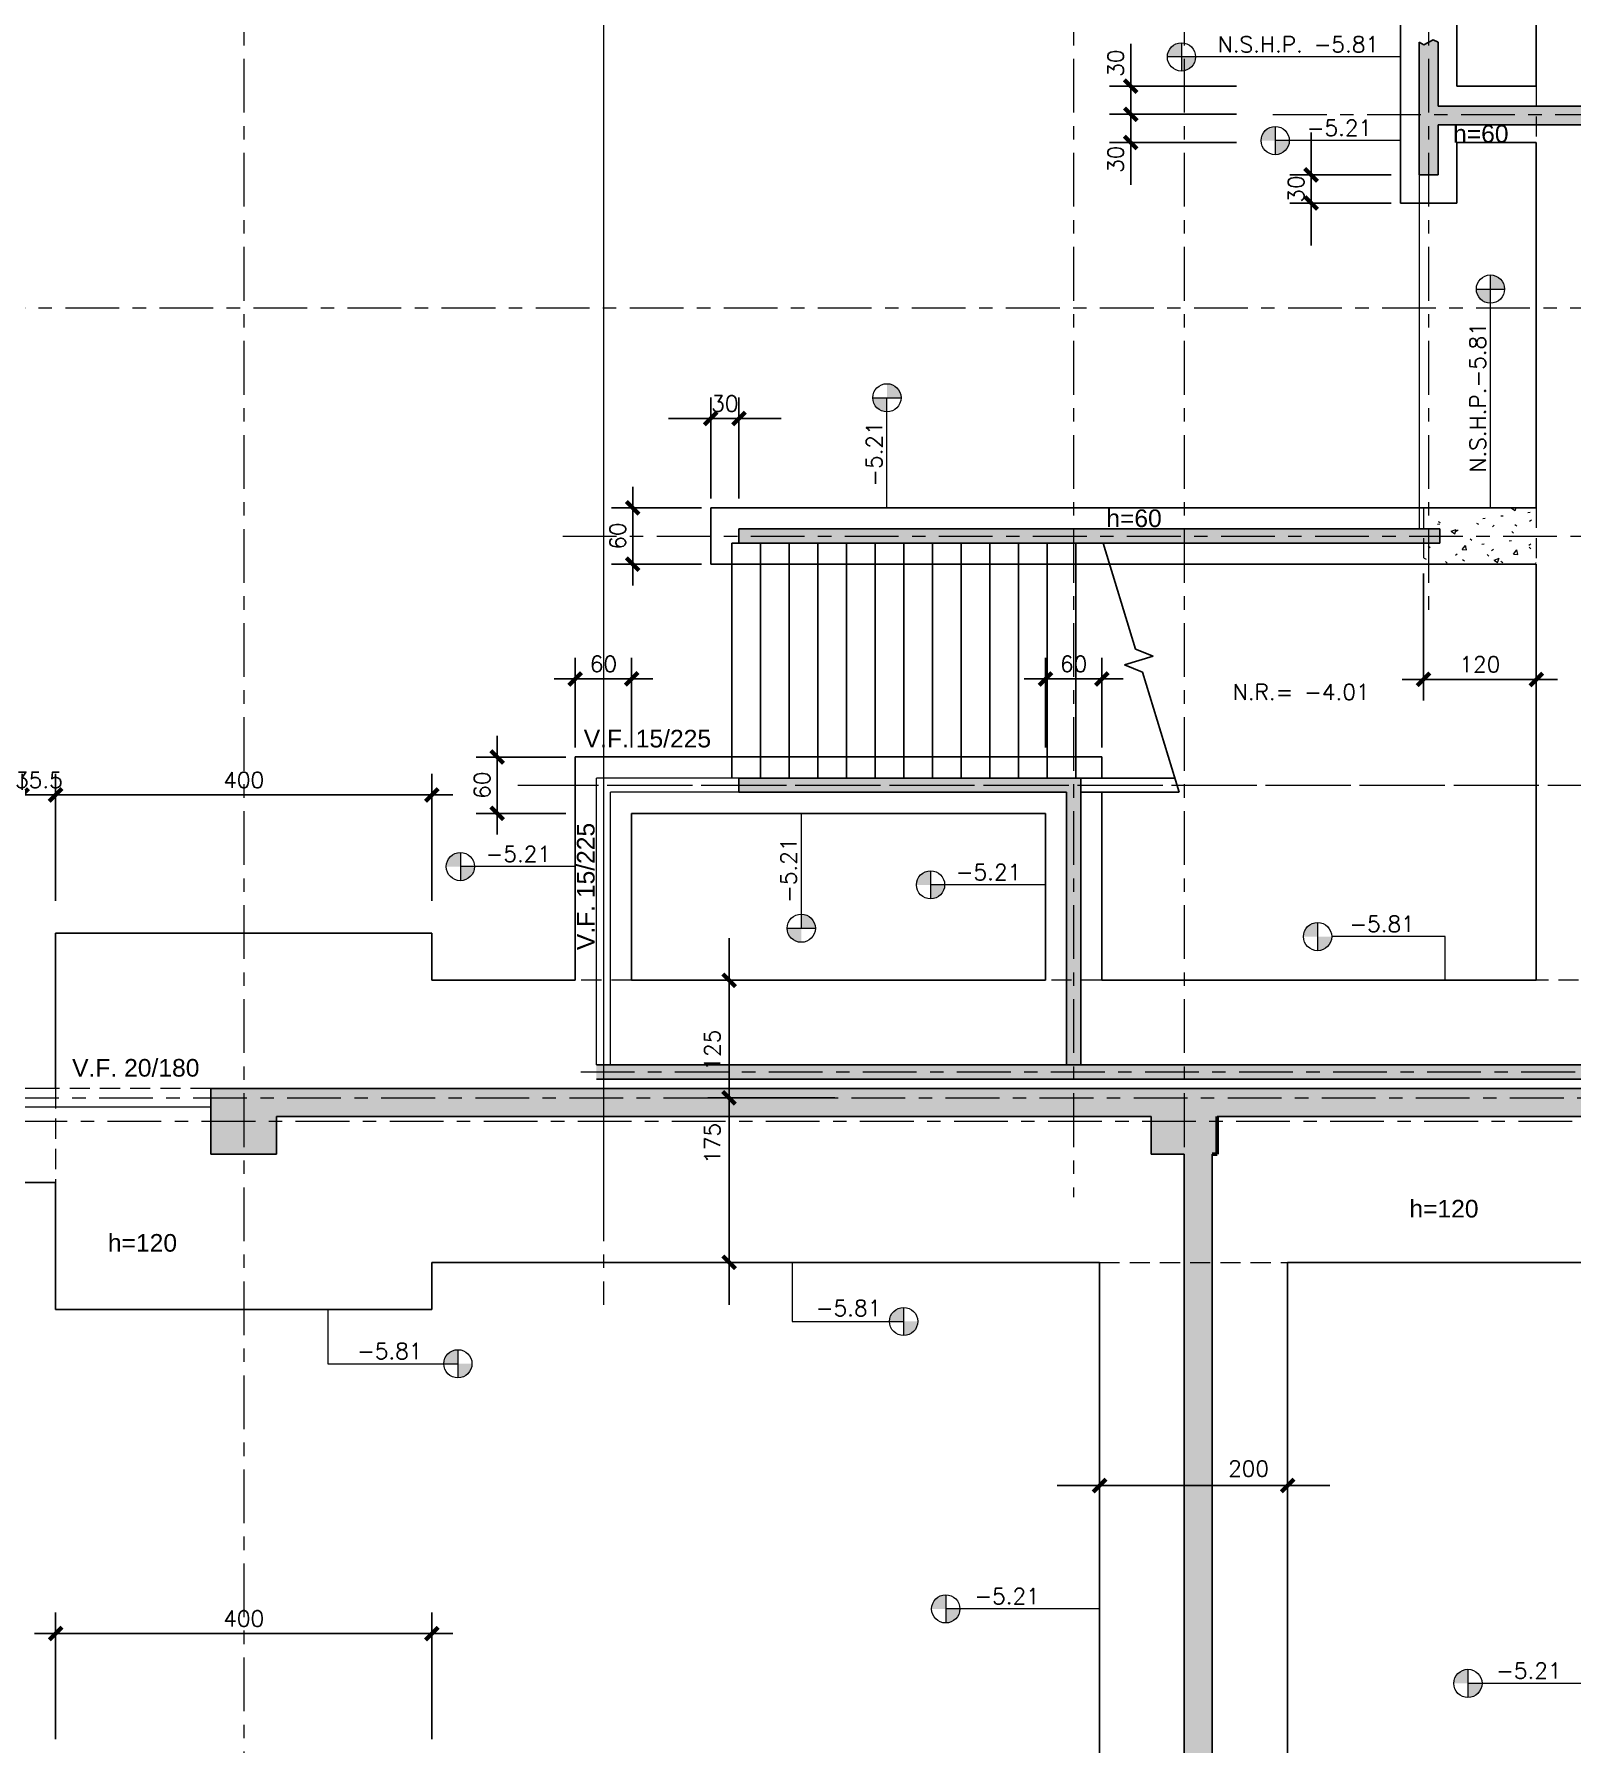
# Model space of a CAD drawing. Extents: x -4 to 6083, y -4 to 8618.
# Drawn here: x 3579 to 5214, y 5748 to 7566 of the extents above; entities that cross this region are included whole.
import ezdxf

# ---------------------------------------------------------------- set-up
doc = ezdxf.new("R2010")
doc.units = 0
doc.header["$LTSCALE"] = 45
doc.header["$MEASUREMENT"] = 0
doc.linetypes.add('Grid Line', pattern=[2.2225, 1.27, -0.3175, 0.3175, -0.3175])
doc.linetypes.add('RLE-PROYECCION', pattern=[0.71438, 0.47625, -0.23813])
doc.layers.get('0').update_dxf_attribs({"linetype": 'CONTINUOUS'})
for name, color, linetype, lineweight in [('A-GENM', 6, 'CONTINUOUS', 15), ('RLE-EJES', 1, 'Grid Line', 9), ('RLE-FUNDACION', 6, 'CONTINUOUS', 25), ('RLE-LOSA', 3, 'CONTINUOUS', 15), ('RLE-MURO', 5, 'CONTINUOUS', 25), ('RLE-NIVELES', 3, 'CONTINUOUS', 9), ('RLE-PILAR', 5, 'CONTINUOUS', 50), ('RLE-PROYECCION', 2, 'RLE-PROYECCION', 15), ('RLE-SOLID', 252, 'CONTINUOUS', 15), ('RLE-TEXTO-1', 9, 'CONTINUOUS', 9), ('RLE-VIGA', 3, 'CONTINUOUS', 15)]:
    doc.layers.add(name, color=color, linetype=linetype, lineweight=lineweight)
doc.layers.add('CONTORNOS', color=3, linetype='CONTINUOUS')
doc.layers.add('RLA-COTAS1', color=2, linetype='CONTINUOUS')
doc.styles.add('Arial_2', font='arial.ttf', dxfattribs={"height": 18.75})
doc.styles.add('ROMANS', font='ROMANS.shx', dxfattribs={"height": 16.875})
doc.dimstyles.new('ING-75', dxfattribs={"dimscale": 75, "dimtxt": 0.27, "dimasz": 0.3, "dimexe": 0, "dimexo": 0, "dimgap": 0.1, "dimtad": 1, "dimdec": 1, "dimzin": 12, "dimdsep": 46, "dimtxsty": 'ROMANS', "dimblk": 'TICK1', "dimblk1": 'TICK1', "dimblk2": 'TICK1', "dimcen": 0.09, "dimclrd": 2, "dimclre": 1, "dimclrt": 3, "dimadec": 0, "dimazin": 0, "dimtfac": 1, "dimtdec": 0, "dimtix": 1, "dimtmove": 2, "dimatfit": 3, "dimldrblk": 'TICK1', "dimfxl": 0, "dimfxlon": 1, "dimtolj": 1, "dimtzin": 0, "dimarcsym": 0})

# ---------------------------------------------------------------- blocks, each defined once
blk = doc.blocks.new('TICK1')
at = {"color": 2}
for points in [[(0, 0), (-1, 0)], [(0, 0), (1, 0)]]:
    blk.add_lwpolyline(points, dxfattribs=at)
at = {"color": 2, "const_width": 0.2}
blk.add_lwpolyline([(-0.3, -0.3), (0.3, 0.3)], dxfattribs=at)
blk = doc.blocks.new('*D75')
at = {"layer": 'RLA-COTAS1', "color": 1, "lineweight": -2, "transparency": 16777216}
for p, q in [((3602.1, 5752.9), (3602.1, 5887.9)), ((4002.1, 5752.9), (4002.1, 5887.9))]:
    blk.add_line(p, q, dxfattribs=at)
at = {"layer": 'RLA-COTAS1', "color": 2, "lineweight": -2, "transparency": 16777216}
blk.add_line((3624.6, 5865.4), (3979.6, 5865.4), dxfattribs=at)
at = {"layer": 'RLA-COTAS1', "color": 2, "lineweight": -2, "transparency": 16777216, "xscale": 22.5, "yscale": 22.5, "zscale": 22.5, "rotation": 180}
blk.add_blockref('TICK1', (3602.1, 5865.4), dxfattribs=at)
at = {"layer": 'RLA-COTAS1', "color": 2, "lineweight": -2, "transparency": 16777216, "xscale": 22.5, "yscale": 22.5, "zscale": 22.5}
blk.add_blockref('TICK1', (4002.1, 5865.4), dxfattribs=at)
at = {"layer": 'RLA-COTAS1', "color": 3, "transparency": 16777216, "insert": (3802.1, 5881.3), "char_height": 16.88, "attachment_point": 5, "style": 'ROMANS'}
blk.add_mtext('\\A1;400', dxfattribs=at)
blk = doc.blocks.new('*D85')
at = {"layer": 'RLA-COTAS1', "color": 1, "lineweight": -2, "transparency": 16777216}
for p, q in [((4712.1, 6135.3), (4712.1, 6000.3)), ((4912.1, 6135.3), (4912.1, 6000.3))]:
    blk.add_line(p, q, dxfattribs=at)
at = {"layer": 'RLA-COTAS1', "color": 2, "lineweight": -2, "transparency": 16777216}
for p, q in [((4689.6, 6022.8), (4667.1, 6022.8)), ((4712.1, 6022.8), (4912.1, 6022.8)), ((4934.6, 6022.8), (4957.1, 6022.8))]:
    blk.add_line(p, q, dxfattribs=at)
at = {"layer": 'RLA-COTAS1', "color": 2, "lineweight": -2, "transparency": 16777216, "xscale": 22.5, "yscale": 22.5, "zscale": 22.5}
blk.add_blockref('TICK1', (4712.1, 6022.8), dxfattribs=at)
at = {"layer": 'RLA-COTAS1', "color": 2, "lineweight": -2, "transparency": 16777216, "xscale": 22.5, "yscale": 22.5, "zscale": 22.5, "rotation": 180}
blk.add_blockref('TICK1', (4912.1, 6022.8), dxfattribs=at)
at = {"layer": 'RLA-COTAS1', "color": 3, "transparency": 16777216, "insert": (4848.9, 6049.1), "char_height": 16.88, "attachment_point": 1, "line_spacing_factor": 0.941778, "style": 'ROMANS'}
blk.add_mtext('\\A1;200', dxfattribs=at)
blk = doc.blocks.new('*D86')
at = {"layer": 'RLA-COTAS1', "color": 2, "lineweight": -2, "transparency": 16777216}
for p, q in [((4318.2, 6457.6), (4318.2, 6480.1)), ((4318.2, 6435.1), (4318.2, 6260.1)), ((4318.2, 6237.6), (4318.2, 6215.1))]:
    blk.add_line(p, q, dxfattribs=at)
at = {"layer": 'RLA-COTAS1', "color": 1, "lineweight": -2, "transparency": 16777216}
for p, q in [((4430.7, 6435.1), (4295.7, 6435.1)), ((4430.7, 6260.1), (4295.7, 6260.1))]:
    blk.add_line(p, q, dxfattribs=at)
at = {"layer": 'RLA-COTAS1', "color": 2, "lineweight": -2, "transparency": 16777216, "xscale": 22.5, "yscale": 22.5, "zscale": 22.5}
for p, rotation in [((4318.2, 6435.1), 270), ((4318.2, 6260.1), 90)]:
    blk.add_blockref('TICK1', p, dxfattribs=dict(at, rotation=rotation))
at = {"layer": 'RLA-COTAS1', "color": 3, "transparency": 16777216, "insert": (4291.9, 6365), "char_height": 16.88, "attachment_point": 1, "rotation": 90, "line_spacing_factor": 0.941778, "style": 'ROMANS'}
blk.add_mtext('\\A1;175', dxfattribs=at)
blk = doc.blocks.new('*D135')
at = {"layer": 'RLA-COTAS1', "color": 1, "lineweight": -2, "transparency": 16777216}
for p, q in [((3602.1, 6644.7), (3602.1, 6779.7)), ((4002.1, 6644.7), (4002.1, 6779.7))]:
    blk.add_line(p, q, dxfattribs=at)
at = {"layer": 'RLA-COTAS1', "color": 2, "lineweight": -2, "transparency": 16777216}
blk.add_line((3624.6, 6757.2), (3979.6, 6757.2), dxfattribs=at)
at = {"layer": 'RLA-COTAS1', "color": 2, "lineweight": -2, "transparency": 16777216, "xscale": 22.5, "yscale": 22.5, "zscale": 22.5, "rotation": 180}
blk.add_blockref('TICK1', (3602.1, 6757.2), dxfattribs=at)
at = {"layer": 'RLA-COTAS1', "color": 2, "lineweight": -2, "transparency": 16777216, "xscale": 22.5, "yscale": 22.5, "zscale": 22.5}
blk.add_blockref('TICK1', (4002.1, 6757.2), dxfattribs=at)
at = {"layer": 'RLA-COTAS1', "color": 3, "transparency": 16777216, "insert": (3802.1, 6773.1), "char_height": 16.88, "attachment_point": 5, "style": 'ROMANS'}
blk.add_mtext('\\A1;400', dxfattribs=at)
blk = doc.blocks.new('*D161')
at = {"layer": 'RLA-COTAS1', "color": 2, "lineweight": -2, "transparency": 16777216}
for p, q in [((4318.2, 6582.6), (4318.2, 6605.1)), ((4318.2, 6435.1), (4318.2, 6560.1)), ((4318.2, 6412.6), (4318.2, 6390.1))]:
    blk.add_line(p, q, dxfattribs=at)
at = {"layer": 'RLA-COTAS1', "color": 1, "lineweight": -2, "transparency": 16777216}
for p, q in [((4430.7, 6560.1), (4295.7, 6560.1)), ((4430.7, 6435.1), (4295.7, 6435.1))]:
    blk.add_line(p, q, dxfattribs=at)
at = {"layer": 'RLA-COTAS1', "color": 2, "lineweight": -2, "transparency": 16777216, "xscale": 22.5, "yscale": 22.5, "zscale": 22.5}
for p, rotation in [((4318.2, 6560.1), 270), ((4318.2, 6435.1), 90)]:
    blk.add_blockref('TICK1', p, dxfattribs=dict(at, rotation=rotation))
at = {"layer": 'RLA-COTAS1', "color": 3, "transparency": 16777216, "insert": (4291.9, 6464.2), "char_height": 16.88, "attachment_point": 1, "rotation": 90, "line_spacing_factor": 0.941778, "style": 'ROMANS'}
blk.add_mtext('\\A1;125', dxfattribs=at)
blk = doc.blocks.new('*D169')
at = {"layer": 'RLA-COTAS1', "color": 1, "lineweight": -2, "transparency": 16777216}
for p, q in [((3466.6, 6695.1), (3466.6, 6779.7)), ((3566.6, 6695.1), (3566.6, 6779.7))]:
    blk.add_line(p, q, dxfattribs=at)
at = {"layer": 'RLA-COTAS1', "color": 2, "lineweight": -2, "transparency": 16777216}
blk.add_line((3544.1, 6757.2), (3489.1, 6757.2), dxfattribs=at)
at = {"layer": 'RLA-COTAS1', "color": 2, "lineweight": -2, "transparency": 16777216, "xscale": 22.5, "yscale": 22.5, "zscale": 22.5, "rotation": 180}
blk.add_blockref('TICK1', (3466.6, 6757.2), dxfattribs=at)
at = {"layer": 'RLA-COTAS1', "color": 2, "lineweight": -2, "transparency": 16777216, "xscale": 22.5, "yscale": 22.5, "zscale": 22.5}
blk.add_blockref('TICK1', (3566.6, 6757.2), dxfattribs=at)
at = {"layer": 'RLA-COTAS1', "color": 3, "transparency": 16777216, "insert": (3516.6, 6773.1), "char_height": 16.88, "attachment_point": 5, "style": 'ROMANS'}
blk.add_mtext('\\A1;100', dxfattribs=at)
blk = doc.blocks.new('*D170')
at = {"layer": 'RLA-COTAS1', "color": 1, "lineweight": -2, "transparency": 16777216}
for p, q in [((3566.6, 6695.1), (3566.6, 6779.7)), ((3602.1, 6644.7), (3602.1, 6779.7))]:
    blk.add_line(p, q, dxfattribs=at)
at = {"layer": 'RLA-COTAS1', "color": 2, "lineweight": -2, "transparency": 16777216}
for p, q in [((3544.1, 6757.2), (3521.6, 6757.2)), ((3566.6, 6757.2), (3602.1, 6757.2)), ((3624.6, 6757.2), (3647.1, 6757.2))]:
    blk.add_line(p, q, dxfattribs=at)
at = {"layer": 'RLA-COTAS1', "color": 2, "lineweight": -2, "transparency": 16777216, "xscale": 22.5, "yscale": 22.5, "zscale": 22.5}
blk.add_blockref('TICK1', (3566.6, 6757.2), dxfattribs=at)
at = {"layer": 'RLA-COTAS1', "color": 2, "lineweight": -2, "transparency": 16777216, "xscale": 22.5, "yscale": 22.5, "zscale": 22.5, "rotation": 180}
blk.add_blockref('TICK1', (3602.1, 6757.2), dxfattribs=at)
at = {"layer": 'RLA-COTAS1', "color": 3, "transparency": 16777216, "insert": (3584.3, 6773.1), "char_height": 16.88, "attachment_point": 5, "style": 'ROMANS'}
blk.add_mtext('\\A1;35.5', dxfattribs=at)
blk = doc.blocks.new('*D188')
at = {"layer": 'RLA-COTAS1', "color": 2, "lineweight": -2, "transparency": 16777216}
for p, q in [((4745.3, 7533.6), (4745.3, 7556.1)), ((4745.3, 7481.1), (4745.3, 7511.1)), ((4745.3, 7458.6), (4745.3, 7436.1))]:
    blk.add_line(p, q, dxfattribs=at)
at = {"layer": 'RLA-COTAS1', "color": 1, "lineweight": -2, "transparency": 16777216}
for p, q in [((4857.8, 7511.1), (4722.8, 7511.1)), ((4857.8, 7481.1), (4722.8, 7481.1))]:
    blk.add_line(p, q, dxfattribs=at)
at = {"layer": 'RLA-COTAS1', "color": 2, "lineweight": -2, "transparency": 16777216, "xscale": 22.5, "yscale": 22.5, "zscale": 22.5}
for p, rotation in [((4745.3, 7511.1), 270), ((4745.3, 7481.1), 90)]:
    blk.add_blockref('TICK1', p, dxfattribs=dict(at, rotation=rotation))
at = {"layer": 'RLA-COTAS1', "color": 3, "transparency": 16777216, "insert": (4729.3, 7535.5), "char_height": 16.88, "attachment_point": 5, "rotation": 90, "style": 'ROMANS'}
blk.add_mtext('\\A1;30', dxfattribs=at)
blk = doc.blocks.new('*D189')
at = {"layer": 'RLA-COTAS1', "color": 2, "lineweight": -2, "transparency": 16777216}
for p, q in [((4745.3, 7503.6), (4745.3, 7526.1)), ((4745.3, 7481.1), (4745.3, 7451.1)), ((4745.3, 7428.6), (4745.3, 7406.1))]:
    blk.add_line(p, q, dxfattribs=at)
at = {"layer": 'RLA-COTAS1', "color": 1, "lineweight": -2, "transparency": 16777216}
for p, q in [((4857.8, 7481.1), (4722.8, 7481.1)), ((4857.8, 7451.1), (4722.8, 7451.1))]:
    blk.add_line(p, q, dxfattribs=at)
at = {"layer": 'RLA-COTAS1', "color": 2, "lineweight": -2, "transparency": 16777216, "xscale": 22.5, "yscale": 22.5, "zscale": 22.5}
for p, rotation in [((4745.3, 7481.1), 270), ((4745.3, 7451.1), 90)]:
    blk.add_blockref('TICK1', p, dxfattribs=dict(at, rotation=rotation))
at = {"layer": 'RLA-COTAS1', "color": 3, "transparency": 16777216, "insert": (4729.3, 7433.3), "char_height": 16.88, "attachment_point": 5, "rotation": 90, "style": 'ROMANS'}
blk.add_mtext('\\A1;30', dxfattribs=at)
blk = doc.blocks.new('*D190')
at = {"layer": 'RLA-COTAS1', "color": 1, "lineweight": -2, "transparency": 16777216}
for p, q in [((4298.7, 7072.6), (4298.7, 7180.1)), ((4328.7, 7072.6), (4328.7, 7180.1))]:
    blk.add_line(p, q, dxfattribs=at)
at = {"layer": 'RLA-COTAS1', "color": 2, "lineweight": -2, "transparency": 16777216}
for p, q in [((4276.2, 7157.6), (4253.7, 7157.6)), ((4328.7, 7157.6), (4298.7, 7157.6)), ((4351.2, 7157.6), (4373.7, 7157.6))]:
    blk.add_line(p, q, dxfattribs=at)
at = {"layer": 'RLA-COTAS1', "color": 2, "lineweight": -2, "transparency": 16777216, "xscale": 22.5, "yscale": 22.5, "zscale": 22.5}
blk.add_blockref('TICK1', (4298.7, 7157.6), dxfattribs=at)
at = {"layer": 'RLA-COTAS1', "color": 2, "lineweight": -2, "transparency": 16777216, "xscale": 22.5, "yscale": 22.5, "zscale": 22.5, "rotation": 180}
blk.add_blockref('TICK1', (4328.7, 7157.6), dxfattribs=at)
at = {"layer": 'RLA-COTAS1', "color": 3, "transparency": 16777216, "insert": (4313.7, 7173.5), "char_height": 16.88, "attachment_point": 5, "style": 'ROMANS'}
blk.add_mtext('\\A1;30', dxfattribs=at)
blk = doc.blocks.new('*D191')
at = {"layer": 'RLA-COTAS1', "color": 1, "lineweight": -2, "transparency": 16777216}
for p, q in [((5056.6, 6992.6), (5056.6, 6857.6)), ((5176.6, 6992.6), (5176.6, 6857.6))]:
    blk.add_line(p, q, dxfattribs=at)
at = {"layer": 'RLA-COTAS1', "color": 2, "lineweight": -2, "transparency": 16777216}
blk.add_line((5079.1, 6880.1), (5154.1, 6880.1), dxfattribs=at)
at = {"layer": 'RLA-COTAS1', "color": 2, "lineweight": -2, "transparency": 16777216, "xscale": 22.5, "yscale": 22.5, "zscale": 22.5, "rotation": 180}
blk.add_blockref('TICK1', (5056.6, 6880.1), dxfattribs=at)
at = {"layer": 'RLA-COTAS1', "color": 2, "lineweight": -2, "transparency": 16777216, "xscale": 22.5, "yscale": 22.5, "zscale": 22.5}
blk.add_blockref('TICK1', (5176.6, 6880.1), dxfattribs=at)
at = {"layer": 'RLA-COTAS1', "color": 3, "transparency": 16777216, "insert": (5116.6, 6896.1), "char_height": 16.88, "attachment_point": 5, "style": 'ROMANS'}
blk.add_mtext('\\A1;120', dxfattribs=at)
blk = doc.blocks.new('*D192')
at = {"layer": 'RLA-COTAS1', "color": 1, "lineweight": -2, "transparency": 16777216}
for p, q in [((4654.6, 6807.6), (4654.6, 6903.1)), ((4714.6, 6807.6), (4714.6, 6903.1))]:
    blk.add_line(p, q, dxfattribs=at)
at = {"layer": 'RLA-COTAS1', "color": 2, "lineweight": -2, "transparency": 16777216}
blk.add_line((4677.1, 6880.6), (4692.1, 6880.6), dxfattribs=at)
at = {"layer": 'RLA-COTAS1', "color": 2, "lineweight": -2, "transparency": 16777216, "xscale": 22.5, "yscale": 22.5, "zscale": 22.5, "rotation": 180}
blk.add_blockref('TICK1', (4654.6, 6880.6), dxfattribs=at)
at = {"layer": 'RLA-COTAS1', "color": 2, "lineweight": -2, "transparency": 16777216, "xscale": 22.5, "yscale": 22.5, "zscale": 22.5}
blk.add_blockref('TICK1', (4714.6, 6880.6), dxfattribs=at)
at = {"layer": 'RLA-COTAS1', "color": 3, "transparency": 16777216, "insert": (4684.6, 6896.6), "char_height": 16.88, "attachment_point": 5, "style": 'ROMANS'}
blk.add_mtext('\\A1;60', dxfattribs=at)
blk = doc.blocks.new('*D193')
at = {"layer": 'RLA-COTAS1', "color": 1, "lineweight": -2, "transparency": 16777216}
for p, q in [((4154.6, 6807.6), (4154.6, 6903.1)), ((4214.6, 6807.6), (4214.6, 6903.1))]:
    blk.add_line(p, q, dxfattribs=at)
at = {"layer": 'RLA-COTAS1', "color": 2, "lineweight": -2, "transparency": 16777216}
blk.add_line((4177.1, 6880.6), (4192.1, 6880.6), dxfattribs=at)
at = {"layer": 'RLA-COTAS1', "color": 2, "lineweight": -2, "transparency": 16777216, "xscale": 22.5, "yscale": 22.5, "zscale": 22.5, "rotation": 180}
blk.add_blockref('TICK1', (4154.6, 6880.6), dxfattribs=at)
at = {"layer": 'RLA-COTAS1', "color": 2, "lineweight": -2, "transparency": 16777216, "xscale": 22.5, "yscale": 22.5, "zscale": 22.5}
blk.add_blockref('TICK1', (4214.6, 6880.6), dxfattribs=at)
at = {"layer": 'RLA-COTAS1', "color": 3, "transparency": 16777216, "insert": (4184.6, 6896.6), "char_height": 16.88, "attachment_point": 5, "style": 'ROMANS'}
blk.add_mtext('\\A1;60', dxfattribs=at)
blk = doc.blocks.new('*D194')
at = {"layer": 'RLA-COTAS1', "color": 1, "lineweight": -2, "transparency": 16777216}
for p, q in [((4144.6, 6797.6), (4049.1, 6797.6)), ((4144.6, 6737.6), (4049.1, 6737.6))]:
    blk.add_line(p, q, dxfattribs=at)
at = {"layer": 'RLA-COTAS1', "color": 2, "lineweight": -2, "transparency": 16777216}
blk.add_line((4071.6, 6760.1), (4071.6, 6775.1), dxfattribs=at)
at = {"layer": 'RLA-COTAS1', "color": 2, "lineweight": -2, "transparency": 16777216, "xscale": 22.5, "yscale": 22.5, "zscale": 22.5}
for p, rotation in [((4071.6, 6797.6), 90), ((4071.6, 6737.6), 270)]:
    blk.add_blockref('TICK1', p, dxfattribs=dict(at, rotation=rotation))
at = {"layer": 'RLA-COTAS1', "color": 3, "transparency": 16777216, "insert": (4055.6, 6767.6), "char_height": 16.88, "attachment_point": 5, "rotation": 90, "style": 'ROMANS'}
blk.add_mtext('\\A1;60', dxfattribs=at)
blk = doc.blocks.new('*D195')
at = {"layer": 'RLA-COTAS1', "color": 1, "lineweight": -2, "transparency": 16777216}
for p, q in [((4288.7, 7062.6), (4193.2, 7062.6)), ((4288.7, 7002.6), (4193.2, 7002.6))]:
    blk.add_line(p, q, dxfattribs=at)
at = {"layer": 'RLA-COTAS1', "color": 2, "lineweight": -2, "transparency": 16777216}
blk.add_line((4215.7, 7025.1), (4215.7, 7040.1), dxfattribs=at)
at = {"layer": 'RLA-COTAS1', "color": 2, "lineweight": -2, "transparency": 16777216, "xscale": 22.5, "yscale": 22.5, "zscale": 22.5}
for p, rotation in [((4215.7, 7062.6), 90), ((4215.7, 7002.6), 270)]:
    blk.add_blockref('TICK1', p, dxfattribs=dict(at, rotation=rotation))
at = {"layer": 'RLA-COTAS1', "color": 3, "transparency": 16777216, "insert": (4199.8, 7032.6), "char_height": 16.88, "attachment_point": 5, "rotation": 90, "style": 'ROMANS'}
blk.add_mtext('\\A1;60', dxfattribs=at)
blk = doc.blocks.new('*D196')
at = {"layer": 'RLA-COTAS1', "color": 2, "lineweight": -2, "transparency": 16777216}
for p, q in [((4937.1, 7439.2), (4937.1, 7461.7)), ((4937.1, 7386.7), (4937.1, 7416.7)), ((4937.1, 7364.2), (4937.1, 7341.7))]:
    blk.add_line(p, q, dxfattribs=at)
at = {"layer": 'RLA-COTAS1', "color": 1, "lineweight": -2, "transparency": 16777216}
for p, q in [((5022.1, 7416.7), (4914.6, 7416.7)), ((5022.1, 7386.7), (4914.6, 7386.7))]:
    blk.add_line(p, q, dxfattribs=at)
at = {"layer": 'RLA-COTAS1', "color": 2, "lineweight": -2, "transparency": 16777216, "xscale": 22.5, "yscale": 22.5, "zscale": 22.5}
for p, rotation in [((4937.1, 7416.7), 270), ((4937.1, 7386.7), 90)]:
    blk.add_blockref('TICK1', p, dxfattribs=dict(at, rotation=rotation))
at = {"layer": 'RLA-COTAS1', "color": 3, "transparency": 16777216, "insert": (4921.2, 7401.7), "char_height": 16.88, "attachment_point": 5, "rotation": 90, "style": 'ROMANS'}
blk.add_mtext('\\A1;30', dxfattribs=at)

msp = doc.modelspace()

# ---------------------------------------------------------------- hatches: boundary and pattern name
at = {"layer": 'A-GENM'}
h = msp.add_hatch(dxfattribs=at)
h.set_pattern_fill('FP_1', color=1, style=0, pattern_type=2)
h.set_pattern_definition([(50, (4817.205, 5914.94), (54.6555, -4.7815), [5.715, -62.865]), (355, (4817.205, 5914.94), (-10.5728, 57.3166), [4.572, -50.292]), (100.451, (4821.76, 5914.544), (44.0828, 52.535), [4.857, -53.427]), (46.184, (4817.205, 5930.18), (81.3237, -12.613), [8.572, -94.297]), (96.636, (4823.98, 5929.13), (71.221, 74.2287), [7.286, -80.141]), (351.184, (4817.205, 5930.18), (71.2217, 74.2274), [6.858, -75.438]), (21, (4824.825, 5926.37), (45.4846, -30.6795), [5.715, -62.865]), (326, (4824.825, 5926.37), (18.5405, 55.256), [4.572, -50.292]), (71.451, (4828.615, 5923.815), (64.025, 24.5763), [4.857, -53.427]), (37.5, (4817.205, 5914.942), (0.9261, 25.36672), [2.515, -47.168, 2.515, -48.539, -50.483]), (37.5, (4817.205, 5914.942), (0.9261, 25.36672), [-100.736, 2.515, -47.968]), (7.5, (4817.205, 5914.942), (20.0456, 30.0546), [2.515, -26.594, 2.515, -46.025, -19.241]), (7.5, (4817.205, 5914.942), (20.0456, 30.0546), [-77.648, 2.515, -16.726]), (327.5, (4800.212, 5914.942), (40.6768, -1.71882), [2.515, -16.535, 2.515, -56.921, -78.867]), (327.5, (4800.212, 5914.942), (40.6768, -1.71882), [-78.486, 2.515, -76.352]), (317.5, (4792.592, 5914.94), (44.4383, 7.6279), [2.515, -22.25, 2.515, -36.957, -56.007]), (317.5, (4792.592, 5914.94), (44.4383, 7.6279), [-64.237, 2.515, -53.492])])
h.paths.add_polyline_path([(5176.58, 7002.626), (5176.825, 7062.631), (5056.702, 7062.633), (5056.457, 7002.628), (5056.58, 7002.631)])
at = {"layer": 'RLE-NIVELES', "linetype": 'Continuous'}
h = msp.add_hatch(color=1, dxfattribs=at)
h.paths.add_polyline_path([(4799.243, 7542.151), (4799.243, 7557.151, 0.41421356), (4784.243, 7542.151)])
h.paths.add_polyline_path([(4799.243, 7527.151, 0.41421356), (4814.243, 7542.151), (4799.243, 7542.151)])
h = msp.add_hatch(color=1, dxfattribs=at)
h.paths.add_polyline_path([(4898.921, 7453.196), (4898.921, 7468.196, 0.41421356), (4883.921, 7453.196)])
h.paths.add_polyline_path([(4898.921, 7438.196, 0.41421356), (4913.921, 7453.196), (4898.921, 7453.196)])
h = msp.add_hatch(color=1, dxfattribs=at)
h.paths.add_polyline_path([(5127.852, 7295.238), (5112.852, 7295.238, 0.41421356), (5127.852, 7280.238)])
h.paths.add_polyline_path([(5142.852, 7295.238, 0.41421356), (5127.852, 7310.238), (5127.852, 7295.238)])
h = msp.add_hatch(color=1, dxfattribs=at)
h.paths.add_polyline_path([(4486.043, 7179.628), (4471.043, 7179.628, 0.41421356), (4486.043, 7164.628)])
h.paths.add_polyline_path([(4501.043, 7179.628, 0.41421356), (4486.043, 7194.628), (4486.043, 7179.628)])
h = msp.add_hatch(color=1, dxfattribs=at)
h.paths.add_polyline_path([(4032.441, 6681.023), (4032.441, 6696.023, 0.41421356), (4017.441, 6681.023)])
h.paths.add_polyline_path([(4032.441, 6666.023, 0.41421356), (4047.441, 6681.023), (4032.441, 6681.023)])
h = msp.add_hatch(color=1, dxfattribs=at)
h.paths.add_polyline_path([(4532.441, 6661.642), (4532.441, 6676.642, 0.41421356), (4517.441, 6661.642)])
h.paths.add_polyline_path([(4532.441, 6646.642, 0.41421356), (4547.441, 6661.642), (4532.441, 6661.642)])
h = msp.add_hatch(color=1, dxfattribs=at)
h.paths.add_polyline_path([(4394.986, 6615.507), (4379.986, 6615.507, 0.41421356), (4394.986, 6600.507)])
h.paths.add_polyline_path([(4409.986, 6615.507, 0.41421356), (4394.986, 6630.507), (4394.986, 6615.507)])
h = msp.add_hatch(color=1, dxfattribs=at)
h.paths.add_polyline_path([(4944.001, 6606.597), (4944.001, 6621.597, 0.41421356), (4929.001, 6606.597)])
h.paths.add_polyline_path([(4944.001, 6591.597, 0.41421356), (4959.001, 6606.597), (4944.001, 6606.597)])
h = msp.add_hatch(color=1, dxfattribs=at)
h.paths.add_polyline_path([(4503.824, 6197.256), (4503.824, 6212.256, 0.41421356), (4488.824, 6197.256)])
h.paths.add_polyline_path([(4503.824, 6182.256, 0.41421356), (4518.824, 6197.256), (4503.824, 6197.256)])
h = msp.add_hatch(color=1, dxfattribs=at)
h.paths.add_polyline_path([(4029.777, 6152.28), (4029.777, 6167.28, 0.41421356), (4014.777, 6152.28)])
h.paths.add_polyline_path([(4029.777, 6137.28, 0.41421356), (4044.777, 6152.28), (4029.777, 6152.28)])
h = msp.add_hatch(color=1, dxfattribs=at)
h.paths.add_polyline_path([(4548.553, 5891.636), (4548.553, 5906.636, 0.41421356), (4533.553, 5891.636)])
h.paths.add_polyline_path([(4548.553, 5876.636, 0.41421356), (4563.553, 5891.636), (4548.553, 5891.636)])
h = msp.add_hatch(color=1, dxfattribs=at)
h.paths.add_polyline_path([(5103.861, 5812.372), (5103.861, 5827.372, 0.41421356), (5088.861, 5812.372)])
h.paths.add_polyline_path([(5103.861, 5797.372, 0.41421356), (5118.861, 5812.372), (5103.861, 5812.372)])
at = {"layer": 'RLE-SOLID'}
for points in [[(5356.588, 7557.68), (5351.588, 7560.18), (5331.588, 7555.18), (5326.588, 7557.68), (5326.588, 7489.837), (5072.065, 7489.837), (5072.065, 7557.68), (5067.065, 7560.18), (5057.065, 7555.18), (5052.065, 7557.68), (5052.065, 7416.651), (5072.065, 7416.651), (5072.065, 7469.837), (5326.588, 7469.837), (5326.588, 6455.128), (5356.588, 6455.128)], [(5074.088, 7025.131), (5074.088, 7040.131), (4328.694, 7040.131), (4328.694, 7025.131)], [(4677.065, 6760.131), (4677.065, 6470.128), (4692.065, 6470.128), (4692.065, 6775.131), (4328.694, 6775.131), (4328.694, 6760.131)], [(5326.588, 6470.128), (4177.065, 6470.128), (4177.065, 6455.128), (5326.588, 6455.128)], [(3837.065, 6415.128), (4767.065, 6415.128), (4767.065, 6445.128), (3837.065, 6445.128)], [(4837.065, 6415.128), (5267.065, 6415.128), (5267.065, 6445.128), (4837.065, 6445.128), (4837.065, 6425.128)], [(4802.065, 5555.128), (4832.065, 5555.128), (4832.065, 6375.128), (4802.065, 6375.128), (4802.065, 5602.529)]]:
    msp.add_hatch(color=256, dxfattribs=at).paths.add_polyline_path(points)
for points in [[(3767.065, 6375.128), (3837.065, 6375.128), (3837.065, 6445.128), (3767.065, 6445.128), (3767.065, 6420.128)], [(4802.065, 6375.128), (4822.065, 6375.128), (4822.065, 6445.128), (4767.065, 6445.128), (4767.065, 6375.128)], [(4837.065, 6375.128), (4837.065, 6445.128), (4822.065, 6445.128), (4822.065, 6375.128)]]:
    msp.add_hatch(color=256, dxfattribs=at).paths.add_polyline_path(points, flags=0)

# ---------------------------------------------------------------- linework, layer by layer
at = {"layer": 'CONTORNOS'}
for p, q in [((4321.065, 6775.131), (4321.065, 7025.131)), ((4328.694, 7025.131), (4321.065, 7025.131)), ((4351.565, 6775.131), (4351.565, 7025.131)), ((4382.065, 6775.131), (4382.065, 7025.131)), ((4412.565, 6775.131), (4412.565, 7025.131)), ((4443.065, 6775.131), (4443.065, 7025.131)), ((4473.565, 6775.131), (4473.565, 7025.131)), ((4504.065, 6775.131), (4504.065, 7025.131)), ((4534.565, 6775.131), (4534.565, 7025.131)), ((4565.065, 6775.131), (4565.065, 7025.131)), ((4595.565, 6775.131), (4595.565, 7025.131)), ((4626.065, 6775.131), (4626.065, 7025.131)), ((4656.565, 6775.131), (4656.565, 7025.131)), ((4687.065, 6775.131), (4687.065, 7025.131)), ((4715.865, 7025.131), (4750.262, 6912.279)), ((4750.262, 6912.279), (4769.15, 6904.759)), ((4769.15, 6904.759), (4738.779, 6895.502)), ((4738.779, 6895.502), (4757.667, 6887.982)), ((4757.667, 6887.982), (4796.637, 6760.131)), ((4692.065, 6775.131), (4792.065, 6775.131)), ((4692.065, 6760.131), (4796.637, 6760.131))]:
    msp.add_line(p, q, dxfattribs=at)
at = {"layer": 'CONTORNOS', "color": 2}
msp.add_lwpolyline([(5072.065, 7557.68), (5067.065, 7560.18), (5057.065, 7555.18), (5052.065, 7557.68)], dxfattribs=at)
at = {"layer": 'RLE-EJES'}
for p, q in [((3802.065, 7940.128), (3802.065, 3264.931)), ((4184.565, 7940.128), (4184.565, 6214.889)), ((4684.565, 7940.128), (4684.565, 6329.386)), ((4802.065, 7940.128), (4802.065, 3264.931)), ((5062.065, 7940.128), (5062.065, 6940.53)), ((4184.565, 7754.723), (4184.565, 6329.386)), ((4896.581, 7481.087), (5712.081, 7481.087)), ((312.065, 7275.128), (5712.081, 7275.128)), ((4141.242, 7032.631), (5712.081, 7032.631)), ((4093.524, 6767.631), (5712.081, 6767.631)), ((4117.174, 6767.631), (5712.081, 6767.631)), ((4160.45, 6462.628), (5677.84, 6462.628)), ((347.924, 6435.128), (5674.086, 6435.128)), ((356.865, 6410.144), (5712.081, 6410.144))]:
    msp.add_line(p, q, dxfattribs=at)
at = {"layer": 'RLE-FUNDACION'}
for p, q in [((5176.58, 7599.445), (5176.58, 7511.087)), ((5032.065, 7576.907), (5032.065, 7386.651)), ((5092.065, 7579.608), (5092.065, 7511.087)), ((5092.065, 7511.087), (5176.58, 7511.087)), ((5092.065, 7451.087), (5092.065, 7386.651)), ((5092.065, 7451.087), (5176.58, 7451.087)), ((5176.58, 7451.087), (5176.58, 7062.631)), ((5032.065, 7386.651), (5092.065, 7386.651)), ((4298.694, 7062.631), (5176.58, 7062.631)), ((4298.694, 7002.631), (4298.694, 7062.631)), ((4298.694, 7002.631), (5176.58, 7002.631)), ((5176.58, 7002.631), (5176.58, 6560.128)), ((4154.565, 6797.631), (4714.565, 6797.631)), ((4154.565, 6797.631), (4154.565, 6560.128)), ((4714.565, 6797.631), (4714.565, 6775.131)), ((4714.565, 6760.131), (4714.565, 6560.128)), ((4214.565, 6737.631), (4654.565, 6737.631)), ((4214.565, 6737.631), (4214.565, 6560.128)), ((4654.565, 6737.631), (4654.565, 6560.128)), ((3602.065, 6610.144), (3602.065, 6445.128)), ((4002.065, 6610.144), (3602.065, 6610.144)), ((4002.065, 6560.128), (4002.065, 6610.144)), ((4154.565, 6560.128), (4002.065, 6560.128)), ((4654.565, 6560.128), (4214.565, 6560.128)), ((5176.58, 6560.128), (4714.565, 6560.128)), ((2837.065, 6345.128), (3602.065, 6345.128)), ((3602.065, 6345.128), (3602.065, 6210.144)), ((4002.065, 6210.144), (4002.065, 6260.128)), ((4002.065, 6260.128), (4712.065, 6260.128)), ((4712.065, 6260.128), (4712.065, 5550.144)), ((4912.065, 5670.144), (4912.065, 6260.128)), ((4912.065, 6260.128), (5252.065, 6260.128)), ((3602.065, 6210.144), (4002.065, 6210.144))]:
    msp.add_line(p, q, dxfattribs=at)
at = {"layer": 'RLE-LOSA'}
msp.add_line((5052.065, 7416.651), (5052.065, 7040.131), dxfattribs=at)
at = {"layer": 'RLE-MURO'}
for p, q in [((5052.065, 7416.651), (5052.065, 7557.68)), ((5072.065, 7489.837), (5072.065, 7557.68)), ((5326.588, 7489.837), (5072.065, 7489.837)), ((5072.065, 7416.651), (5072.065, 7469.837)), ((5072.065, 7469.837), (5326.588, 7469.837)), ((5052.065, 7416.651), (5072.065, 7416.651)), ((5074.088, 7040.131), (4328.694, 7040.131)), ((4328.694, 7025.131), (4328.694, 7040.131)), ((5074.088, 7025.131), (5074.088, 7040.131)), ((4328.694, 7025.131), (5074.088, 7025.131)), ((4692.065, 6775.131), (4328.694, 6775.131)), ((4328.694, 6775.131), (4328.694, 6760.131)), ((4692.065, 6775.131), (4692.065, 6470.128)), ((4677.065, 6760.131), (4328.694, 6760.131)), ((4677.065, 6760.131), (4677.065, 6470.128)), ((4177.065, 6470.128), (5326.588, 6470.128)), ((4177.065, 6455.128), (5356.588, 6455.128)), ((3767.065, 6445.128), (3767.065, 6375.128)), ((3767.065, 6445.128), (4837.065, 6445.128)), ((5267.065, 6445.128), (4837.065, 6445.128)), ((3837.065, 6375.128), (3837.065, 6415.128)), ((4767.065, 6415.128), (3837.065, 6415.128)), ((4767.065, 6415.128), (4767.065, 6375.128)), ((4837.065, 6415.128), (5267.065, 6415.128)), ((3767.065, 6375.128), (3837.065, 6375.128)), ((4802.06, 6375.128), (4767.065, 6375.128)), ((4802.065, 5555.128), (4802.065, 6375.128)), ((4832.065, 6375.128), (4832.065, 5555.128))]:
    msp.add_line(p, q, dxfattribs=at)
at = {"layer": 'RLE-NIVELES', "color": 3}
for p, q in [((4799.243, 7557.151), (4799.243, 7527.151)), ((4898.921, 7468.196), (4898.921, 7438.196)), ((5112.852, 7295.238), (5142.852, 7295.238)), ((4471.043, 7179.628), (4501.043, 7179.628)), ((4032.441, 6696.023), (4032.441, 6666.023)), ((4532.441, 6676.642), (4532.441, 6646.642)), ((4944.001, 6621.597), (4944.001, 6591.597)), ((4379.986, 6615.507), (4409.986, 6615.507)), ((4503.824, 6212.256), (4503.824, 6182.239)), ((4029.777, 6167.28), (4029.777, 6137.28)), ((4548.553, 5906.636), (4548.553, 5876.636)), ((5103.861, 5827.372), (5103.861, 5797.372))]:
    msp.add_line(p, q, dxfattribs=at)
at = {"layer": 'RLE-NIVELES'}
for p, q in [((5032.065, 7542.151), (4784.243, 7542.151)), ((5032.065, 7453.196), (4898.921, 7453.196)), ((5127.852, 7062.631), (5127.852, 7310.238)), ((4486.043, 7062.631), (4486.043, 7179.628)), ((4394.986, 6737.631), (4394.986, 6615.507)), ((4154.565, 6681.023), (4032.441, 6681.023)), ((4654.565, 6661.642), (4532.441, 6661.642)), ((5079.579, 6606.597), (4959.001, 6606.597)), ((5079.579, 6560.128), (5079.579, 6606.597)), ((4385.368, 6260.128), (4385.368, 6197.256)), ((3891.601, 6210.144), (3891.601, 6152.28)), ((4385.368, 6197.256), (4503.824, 6197.256)), ((3891.601, 6152.28), (4029.777, 6152.28)), ((4637.451, 5891.636), (4548.553, 5891.636)), ((4712.065, 5891.636), (4637.451, 5891.636)), ((5187.415, 5812.372), (5103.861, 5812.372)), ((5252.065, 5812.372), (5187.415, 5812.372))]:
    msp.add_line(p, q, dxfattribs=at)
at = {"layer": 'RLE-NIVELES', "color": 3}
for centre in [(4799.243, 7542.151), (4898.921, 7453.196), (5127.852, 7295.238), (4486.043, 7179.628), (4032.441, 6681.023), (4532.441, 6661.642), (4394.986, 6615.507), (4944.001, 6606.597), (4503.824, 6197.256), (4029.777, 6152.28), (4548.553, 5891.636), (5103.861, 5812.372)]:
    msp.add_circle(centre, 15, dxfattribs=at)
at = {"layer": 'RLE-PILAR'}
for p in [(4837.065, 6415.128), (4832.065, 6375.128)]:
    msp.add_line(p, (4837.065, 6375.128), dxfattribs=at)
at = {"layer": 'RLE-PROYECCION'}
for p, q in [((5176.58, 7511.087), (5176.58, 7451.087)), ((5056.58, 7062.631), (5056.58, 7002.631)), ((5176.58, 7062.631), (5176.58, 7002.631)), ((4214.565, 6560.128), (4154.565, 6560.128)), ((4714.565, 6560.128), (4654.565, 6560.128)), ((5446.588, 6560.128), (5176.58, 6560.128)), ((3602.065, 6445.128), (3602.065, 6345.128)), ((3767.065, 6445.128), (3602.065, 6445.128)), ((4712.065, 6260.128), (4912.065, 6260.128))]:
    msp.add_line(p, q, dxfattribs=at)
at = {"layer": 'RLE-VIGA'}
for p, q in [((4328.694, 6775.131), (4177.065, 6775.131)), ((4177.065, 6470.128), (4177.065, 6775.131)), ((4328.694, 6760.131), (4192.065, 6760.131)), ((4192.065, 6470.128), (4192.065, 6760.131)), ((3602.065, 6445.128), (2837.065, 6445.128)), ((3602.065, 6445.128), (2837.065, 6445.128)), ((3602.065, 6425.128), (2837.065, 6425.128)), ((3767.065, 6425.128), (3602.065, 6425.128))]:
    msp.add_line(p, q, dxfattribs=at)

# ---------------------------------------------------------------- texts
at = {"layer": 'RLE-NIVELES', "char_height": 16.875, "attachment_point": 5, "line_spacing_factor": 0.941778, "style": 'ROMANS'}
for s, insert, width in [('N.S.H.P. -5.81', (4923.618, 7555.529), 234.35056), ('-5.21', (4967.248, 7466.671), 71.39207), ('N.R.= -4.01', (4926.568, 6866.785), 160.68954), ('-5.21', (4094.092, 6694.497), 71.39207), ('-5.21', (4594.092, 6675.117), 71.39207), ('-5.81', (5012.575, 6620.072), 71.39207), ('-5.81', (4445.255, 6211.5), 71.39207), ('-5.81', (3957.382, 6165.771), 71.39207), ('-5.21', (4613.807, 5905.111), 71.39207), ('-5.21', (5168.672, 5825.847), 71.39207)]:
    msp.add_mtext(s, dxfattribs=dict(at, insert=insert, width=width))
at = {"layer": 'RLE-NIVELES', "char_height": 16.875, "attachment_point": 5, "rotation": 90, "line_spacing_factor": 0.941778, "style": 'ROMANS'}
for s, insert, width in [('N.S.H.P.-5.81', (5114.377, 7180.077), 197.42893), ('-5.21', (4472.569, 7119.859), 71.39207), ('-5.21', (4381.511, 6677.158), 71.39207)]:
    msp.add_mtext(s, dxfattribs=dict(at, insert=insert, width=width))
at = {"layer": 'RLE-TEXTO-1', "char_height": 18.75, "attachment_point": 2, "line_spacing_factor": 0.941778, "style": 'Arial_2'}
for s, insert, width in [('h=60', (5117.562, 7469.837), 162.06688), ('h=60', (4748.785, 7060.871), 162.06688), ('V.F. 15/225', (4231.361, 6826.525), 183.41563), ('V.F. 20/180', (3687.296, 6476.439), 162.06688), ('h=120', (5078.366, 6326.619), 162.06688), ('h=120', (3694.419, 6290.243), 162.06688)]:
    msp.add_mtext(s, dxfattribs=dict(at, insert=insert, width=width))
at = {"layer": 'RLE-TEXTO-1', "insert": (4156.403, 6659.882), "char_height": 18.75, "width": 167.4791, "attachment_point": 2, "rotation": 90, "line_spacing_factor": 0.941778, "style": 'Arial_2'}
msp.add_mtext('V.F. 15/225', dxfattribs=at)

# ---------------------------------------------------------------- dimensions: what is measured, and where the dimension line sits
at = {"layer": 'RLA-COTAS1'}
for base, p2, picture, middle in [((4745.261, 7511.087), (5092.065, 7511.087), '*D188', (4729.323, 7535.469)), ((4745.261, 7451.087), (5092.065, 7451.087), '*D189', (4729.323, 7433.26))]:
    dim = msp.add_linear_dim(base=base, p1=(4896.581, 7481.087), p2=p2, angle=90, dimstyle='ING-75', override={"dimexe": 0.3, "dimdec": 2, "dimfxl": 1.5}, dxfattribs=at)
    dim.commit()
    dim.dimension.update_dxf_attribs({"geometry": picture, "text_midpoint": middle, "dimtype": 160})
for base, p1, p2, angle, override, picture, middle in [((4937.092, 7416.651), (5022.065, 7386.651), (5022.065, 7416.651), 270, {"dimexe": 0.3, "dimdec": 2, "dimfxl": 1.5}, '*D196', (4921.154, 7401.651)), ((4215.701, 7062.631), (4288.694, 7002.631), (4288.694, 7062.631), 90, {"dimexe": 0.3, "dimexo": 0, "dimdec": 2, "dimfxl": 1.5, "dimfxlon": 1}, '*D195', (4199.764, 7032.631)), ((4071.573, 6797.631), (4144.565, 6737.631), (4144.565, 6797.631), 90, {"dimexe": 0.3, "dimexo": 0, "dimdec": 2, "dimfxl": 1.5, "dimfxlon": 1}, '*D194', (4055.635, 6767.631)), ((3466.569, 6757.203), (3566.569, 6695.14), (3466.569, 6695.14), 180, {"dimexe": 0.3, "dimexo": 0, "dimdec": 2, "dimfxl": 1.5, "dimfxlon": 1}, '*D169', (3516.569, 6773.141)), ((3602.065, 6757.203), (3566.569, 6695.14), (3602.065, 6644.703), 0, {"dimexe": 0.3, "dimexo": 0, "dimdec": 2, "dimfxl": 1.5, "dimfxlon": 1}, '*D170', (3584.317, 6773.141))]:
    dim = msp.add_linear_dim(base=base, p1=p1, p2=p2, angle=angle, dimstyle='ING-75', override=override, dxfattribs=at)
    dim.commit()
    dim.dimension.update_dxf_attribs({"geometry": picture, "text_midpoint": middle})
for base, p1, p2, override, picture, middle in [((4298.694, 7157.604), (4328.694, 7072.631), (4298.694, 7072.631), {"dimexe": 0.3, "dimdec": 2, "dimfxl": 1.5}, '*D190', (4313.694, 7173.541)), ((5176.58, 6880.131), (5056.58, 6992.631), (5176.58, 6992.631), {"dimexe": 0.3, "dimexo": 0, "dimdec": 2, "dimfxl": 1.5, "dimfxlon": 1}, '*D191', (5116.58, 6896.068)), ((4214.565, 6880.623), (4154.565, 6807.631), (4214.565, 6807.631), {"dimexe": 0.3, "dimexo": 0, "dimdec": 2, "dimfxl": 1.5, "dimfxlon": 1}, '*D193', (4184.565, 6896.56)), ((4714.565, 6880.623), (4654.565, 6807.631), (4714.565, 6807.631), {"dimexe": 0.3, "dimexo": 0, "dimdec": 2, "dimfxl": 1.5, "dimfxlon": 1}, '*D192', (4684.565, 6896.56)), ((4002.065, 6757.203), (3602.065, 6644.703), (4002.065, 6644.703), {"dimexe": 0.3, "dimexo": 0, "dimdec": 2, "dimfxl": 1.5, "dimfxlon": 1}, '*D135', (3802.065, 6773.141)), ((4002.065, 5865.387), (3602.065, 5752.887), (4002.065, 5752.887), {"dimexe": 0.3, "dimexo": 0, "dimdec": 2, "dimfxl": 1.5, "dimfxlon": 1}, '*D75', (3802.065, 5881.324))]:
    dim = msp.add_linear_dim(base=base, p1=p1, p2=p2, dimstyle='ING-75', override=override, dxfattribs=at)
    dim.commit()
    dim.dimension.update_dxf_attribs({"geometry": picture, "text_midpoint": middle})
for base, p2, angle, picture, middle in [((4318.233, 6560.128), (4430.733, 6560.128), 270, '*D161', (4303.114, 6484.721)), ((4318.233, 6260.128), (4430.733, 6260.128), 90, '*D86', (4303.114, 6385.535))]:
    dim = msp.add_linear_dim(base=base, p1=(4430.733, 6435.128), p2=p2, angle=angle, dimstyle='ING-75', override={"dimexe": 0.3, "dimexo": 0, "dimdec": 2, "dimfxl": 1.5, "dimfxlon": 1}, dxfattribs=at)
    dim.commit()
    dim.dimension.update_dxf_attribs({"geometry": picture, "text_midpoint": middle, "dimtype": 160, "text_rotation": 90})
dim = msp.add_linear_dim(base=(4912.065, 6022.76), p1=(4712.065, 6135.26), p2=(4912.065, 6135.26), dimstyle='ING-75', override={"dimexe": 0.3, "dimexo": 0, "dimdec": 2, "dimfxl": 1.5, "dimfxlon": 1}, dxfattribs=at)
dim.commit()
dim.dimension.update_dxf_attribs({"geometry": '*D85', "text_midpoint": (4870.597, 6037.878), "dimtype": 160})

doc.saveas('drawing.dxf')
